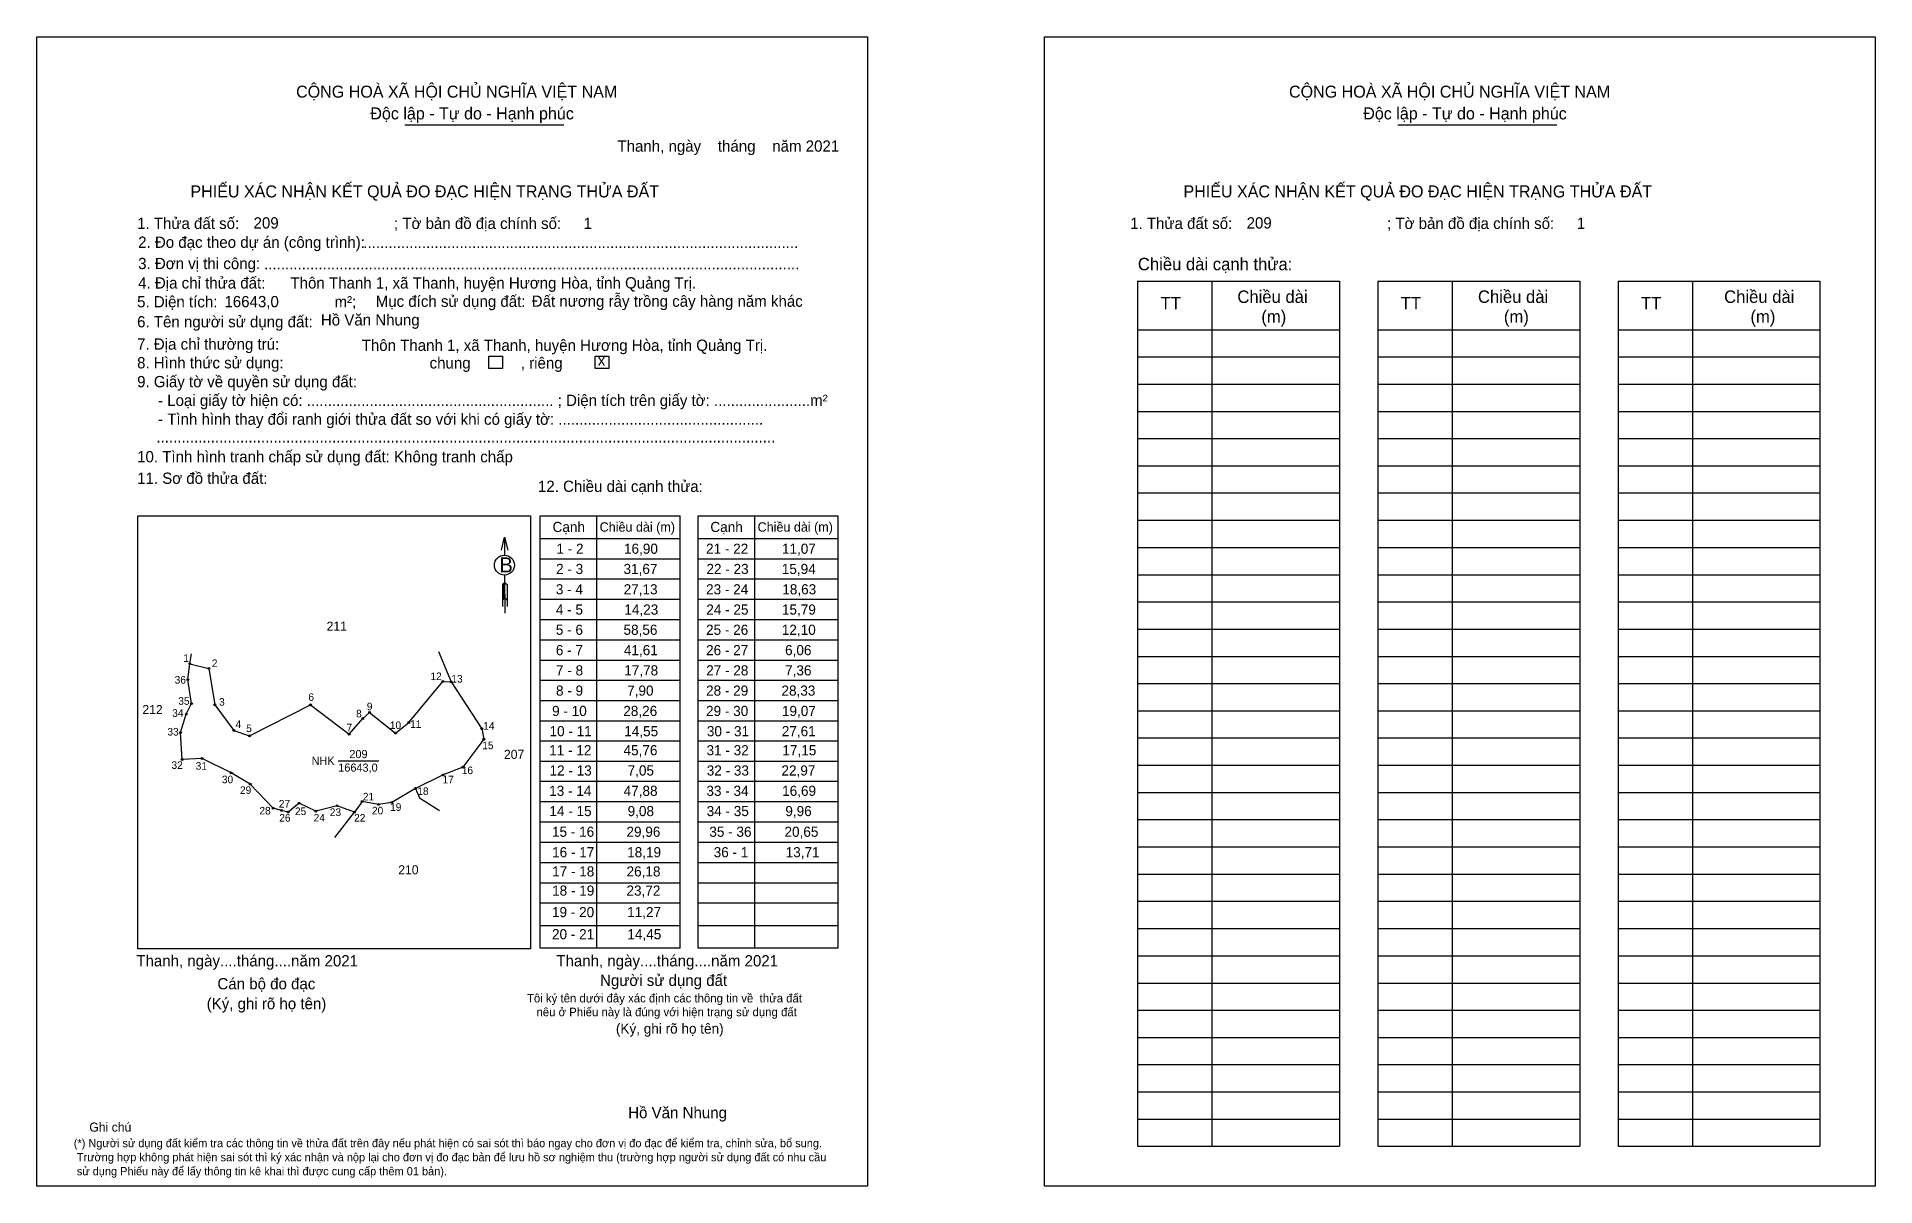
# Model space of a CAD drawing. Extents: x 545088 to 546661, y 1822824 to 1823806.
import ezdxf

# ---------------------------------------------------------------- set-up
doc = ezdxf.new("R2010")
doc.units = 0
for name, color, linetype in [('CanhThua', 7, 'Continuous'), ('kqddKhungInTrang1', 7, 'Continuous'), ('kqddKhungInTrang2', 7, 'Continuous'), ('kqddNoiDung', 7, 'Continuous'), ('kqddTemplate', 7, 'Continuous'), ('MocDinhThua', 7, 'Continuous'), ('NhanDiaChinhThua', 7, 'Continuous'), ('NhanTuCan', 7, 'Continuous'), ('RauThua', 7, 'Continuous'), ('SoHieuDinhThua', 7, 'Continuous')]:
    doc.layers.add(name, color=color, linetype=linetype)

msp = doc.modelspace()

# ---------------------------------------------------------------- linework, layer by layer
at = {"layer": 'CanhThua'}
for p, q in [((545217.6, 1823256.8), (545219.2, 1823270.4)), ((545219.2, 1823270.4), (545235.6, 1823266.4)), ((545235.6, 1823266.4), (545240.7, 1823235.2)), ((545220.7, 1823236.3), (545217.6, 1823256.8)), ((545406.6, 1823220.1), (545435.8, 1823255.3)), ((545435.8, 1823255.3), (545442.9, 1823254.8)), ((545442.9, 1823254.8), (545469.1, 1823214.8)), ((545216.3, 1823227.4), (545220.7, 1823236.3)), ((545240.7, 1823235.2), (545256.9, 1823213.4)), ((545270.3, 1823208.7), (545322.5, 1823235.3)), ((545322.5, 1823235.3), (545355.6, 1823210.1)), ((545367.2, 1823223.6), (545373.1, 1823228.8)), ((545373.1, 1823228.8), (545395.2, 1823211.1)), ((545211.4, 1823211.5), (545216.3, 1823227.4)), ((545256.9, 1823213.4), (545270.3, 1823208.7)), ((545355.6, 1823210.1), (545367.2, 1823223.6)), ((545395.2, 1823211.1), (545406.6, 1823220.1)), ((545469.1, 1823214.8), (545470.8, 1823205.9)), ((545212.7, 1823188.5), (545211.4, 1823211.5)), ((545470.8, 1823205.9), (545452.8, 1823181.9)), ((545229.9, 1823189.4), (545212.7, 1823188.5)), ((545254.6, 1823177.1), (545229.9, 1823189.4)), ((545452.8, 1823181.9), (545435.9, 1823175.3)), ((545271, 1823167.5), (545254.6, 1823177.1)), ((545290.5, 1823146.8), (545271, 1823167.5)), ((545435.9, 1823175.3), (545412.4, 1823163.7)), ((545312.9, 1823151.1), (545303.5, 1823143.6)), ((545327.2, 1823144.3), (545312.9, 1823151.1)), ((545345.2, 1823149), (545327.2, 1823144.3)), ((545360.2, 1823143.6), (545345.2, 1823149)), ((545366.6, 1823152.7), (545360.2, 1823143.6)), ((545380.8, 1823150.1), (545366.6, 1823152.7)), ((545392, 1823151.7), (545380.8, 1823150.1)), ((545412.4, 1823163.7), (545392, 1823151.7)), ((545297.6, 1823145), (545290.5, 1823146.8)), ((545303.5, 1823143.6), (545297.6, 1823145))]:
    msp.add_line(p, q, dxfattribs=at)
at = {"layer": 'kqddKhungInTrang1'}
msp.add_lwpolyline([(545088.4, 1823806.5), (545798.9, 1823806.5), (545798.9, 1822823.7), (545088.4, 1822823.7)], close=True, dxfattribs=at)
at = {"layer": 'kqddKhungInTrang2'}
msp.add_lwpolyline([(545950.5, 1823806.5), (546661.1, 1823806.5), (546661.1, 1822823.7), (545950.5, 1822823.7)], close=True, dxfattribs=at)
at = {"layer": 'kqddTemplate'}
for p, q in [((545403.1, 1823731.2), (545539.2, 1823731.2)), ((546252.6, 1823731.2), (546388.6, 1823731.2)), ((546030, 1823597.6), (546202.8, 1823597.6)), ((546030, 1823597.6), (546030, 1822857.8)), ((546093.6, 1823597.6), (546093.6, 1822857.8)), ((546202.8, 1823597.6), (546202.8, 1822857.8)), ((546235.5, 1823597.6), (546235.5, 1822857.8)), ((546235.5, 1823597.6), (546408.3, 1823597.6)), ((546299.1, 1823597.6), (546299.1, 1822857.8)), ((546408.3, 1823597.6), (546408.3, 1822857.8)), ((546441.1, 1823597.6), (546441.1, 1822857.8)), ((546441.1, 1823597.6), (546613.8, 1823597.6)), ((546504.6, 1823597.6), (546504.6, 1822857.8)), ((546613.8, 1823597.6), (546613.8, 1822857.8)), ((546030, 1823556), (546202.8, 1823556)), ((546235.5, 1823556), (546408.3, 1823556)), ((546441.1, 1823556), (546613.8, 1823556)), ((546030, 1823532.7), (546202.8, 1823532.7)), ((546235.5, 1823532.7), (546408.3, 1823532.7)), ((546441.1, 1823532.7), (546613.8, 1823532.7)), ((546030, 1823509.5), (546202.8, 1823509.5)), ((546235.5, 1823509.5), (546408.3, 1823509.5)), ((546441.1, 1823509.5), (546613.8, 1823509.5)), ((546030, 1823486.2), (546202.8, 1823486.2)), ((546235.5, 1823486.2), (546408.3, 1823486.2)), ((546441.1, 1823486.2), (546613.8, 1823486.2)), ((546030, 1823462.9), (546202.8, 1823462.9)), ((546235.5, 1823462.9), (546408.3, 1823462.9)), ((546441.1, 1823462.9), (546613.8, 1823462.9)), ((546030, 1823439.6), (546202.8, 1823439.6)), ((546235.5, 1823439.6), (546408.3, 1823439.6)), ((546441.1, 1823439.6), (546613.8, 1823439.6)), ((546030, 1823416.4), (546202.8, 1823416.4)), ((546235.5, 1823416.4), (546408.3, 1823416.4)), ((546441.1, 1823416.4), (546613.8, 1823416.4)), ((545519.1, 1823396.9), (545638.8, 1823396.9)), ((545519.1, 1823027.1), (545519.1, 1823396.9)), ((545567.2, 1823396.9), (545567.2, 1823027.1)), ((545638.8, 1823027.1), (545638.8, 1823396.9)), ((545654.1, 1823396.9), (545773.8, 1823396.9)), ((545654.1, 1823027.1), (545654.1, 1823396.9)), ((545702.3, 1823396.9), (545702.3, 1823027.1)), ((545773.8, 1823027.1), (545773.8, 1823396.9)), ((546030, 1823393.1), (546202.8, 1823393.1)), ((546235.5, 1823393.1), (546408.3, 1823393.1)), ((546441.1, 1823393.1), (546613.8, 1823393.1)), ((545488.6, 1823378.7), (545488.6, 1823363.2)), ((545519.1, 1823377.5), (545638.8, 1823377.5)), ((545654.1, 1823377.5), (545773.8, 1823377.5)), ((546030, 1823369.8), (546202.8, 1823369.8)), ((546235.5, 1823369.8), (546408.3, 1823369.8)), ((546441.1, 1823369.8), (546613.8, 1823369.8)), ((545519.1, 1823360.2), (545638.8, 1823360.2)), ((545654.1, 1823360.2), (545773.8, 1823360.2)), ((545488.6, 1823339.9), (545486.7, 1823338)), ((545488.6, 1823339), (545486.7, 1823337.1)), ((545488.6, 1823338.1), (545486.7, 1823336.2)), ((545486.7, 1823338), (545486.7, 1823319.2)), ((545488.6, 1823346.1), (545488.7, 1823313.5)), ((545488.6, 1823339.9), (545490.7, 1823338)), ((545490.7, 1823338), (545490.7, 1823319.2)), ((545519.1, 1823342.9), (545638.8, 1823342.9)), ((545654.1, 1823342.9), (545773.8, 1823342.9)), ((546030, 1823346.5), (546202.8, 1823346.5)), ((546235.5, 1823346.5), (546408.3, 1823346.5)), ((546441.1, 1823346.5), (546613.8, 1823346.5)), ((545488.6, 1823337.2), (545486.7, 1823335.3)), ((545488.7, 1823336.3), (545486.7, 1823334.4)), ((545488.7, 1823335.4), (545486.7, 1823333.5)), ((545488.7, 1823334.6), (545486.7, 1823332.7)), ((545488.7, 1823333.7), (545486.7, 1823331.8)), ((545488.7, 1823332.8), (545486.7, 1823330.9)), ((545488.7, 1823331.9), (545486.7, 1823330)), ((545488.7, 1823331), (545486.7, 1823329.1)), ((545488.7, 1823330.1), (545486.7, 1823328.2)), ((545488.7, 1823329.2), (545486.7, 1823327.3)), ((545488.7, 1823328.4), (545486.7, 1823326.4)), ((545488.7, 1823327.5), (545486.7, 1823325.6)), ((545488.7, 1823326.6), (545486.7, 1823324.7)), ((545488.7, 1823326.6), (545490.7, 1823324.7)), ((545519.1, 1823325.5), (545638.8, 1823325.5)), ((545654.1, 1823325.5), (545773.8, 1823325.5)), ((546030, 1823323.3), (546202.8, 1823323.3)), ((546235.5, 1823323.3), (546408.3, 1823323.3)), ((546441.1, 1823323.3), (546613.8, 1823323.3)), ((545519.1, 1823308.2), (545638.8, 1823308.2)), ((545654.1, 1823308.2), (545773.8, 1823308.2)), ((545519.1, 1823290.9), (545638.8, 1823290.9)), ((545654.1, 1823290.9), (545773.8, 1823290.9)), ((546030, 1823300), (546202.8, 1823300)), ((546235.5, 1823300), (546408.3, 1823300)), ((546441.1, 1823300), (546613.8, 1823300)), ((546030, 1823276.7), (546202.8, 1823276.7)), ((546235.5, 1823276.7), (546408.3, 1823276.7)), ((546441.1, 1823276.7), (546613.8, 1823276.7)), ((545519.1, 1823273.5), (545638.8, 1823273.5)), ((545654.1, 1823273.5), (545773.8, 1823273.5)), ((545519.1, 1823256.2), (545638.8, 1823256.2)), ((545654.1, 1823256.2), (545773.8, 1823256.2)), ((546030, 1823253.4), (546202.8, 1823253.4)), ((546235.5, 1823253.4), (546408.3, 1823253.4)), ((546441.1, 1823253.4), (546613.8, 1823253.4)), ((545519.1, 1823238.9), (545638.8, 1823238.9)), ((545654.1, 1823238.9), (545773.8, 1823238.9)), ((546030, 1823230.2), (546202.8, 1823230.2)), ((546235.5, 1823230.2), (546408.3, 1823230.2)), ((546441.1, 1823230.2), (546613.8, 1823230.2)), ((545519.1, 1823221.6), (545638.8, 1823221.6)), ((545654.1, 1823221.6), (545773.8, 1823221.6)), ((545638.8, 1823204.2), (545519.1, 1823204.2)), ((545773.8, 1823204.2), (545654.1, 1823204.2)), ((546030, 1823206.9), (546202.8, 1823206.9)), ((546235.5, 1823206.9), (546408.3, 1823206.9)), ((546441.1, 1823206.9), (546613.8, 1823206.9)), ((545638.8, 1823186.9), (545519.1, 1823186.9)), ((545773.8, 1823186.9), (545654.1, 1823186.9)), ((546030, 1823183.6), (546202.8, 1823183.6)), ((546235.5, 1823183.6), (546408.3, 1823183.6)), ((546441.1, 1823183.6), (546613.8, 1823183.6)), ((545638.8, 1823169.6), (545519.1, 1823169.6)), ((545773.8, 1823169.6), (545654.1, 1823169.6)), ((545638.8, 1823152.2), (545519.1, 1823152.2)), ((545773.8, 1823152.2), (545654.1, 1823152.2)), ((546030, 1823160.3), (546202.8, 1823160.3)), ((546235.5, 1823160.3), (546408.3, 1823160.3)), ((546441.1, 1823160.3), (546613.8, 1823160.3)), ((545638.8, 1823134.9), (545519.1, 1823134.9)), ((545773.8, 1823134.9), (545654.1, 1823134.9)), ((546030, 1823137.1), (546202.8, 1823137.1)), ((546235.5, 1823137.1), (546408.3, 1823137.1)), ((546441.1, 1823137.1), (546613.8, 1823137.1)), ((545638.8, 1823117.6), (545519.1, 1823117.6)), ((545773.8, 1823117.6), (545654.1, 1823117.6)), ((546030, 1823113.8), (546202.8, 1823113.8)), ((546235.5, 1823113.8), (546408.3, 1823113.8)), ((546441.1, 1823113.8), (546613.8, 1823113.8)), ((545638.8, 1823100.2), (545519.1, 1823100.2)), ((545773.8, 1823100.2), (545654.1, 1823100.2)), ((546030, 1823090.5), (546202.8, 1823090.5)), ((546235.5, 1823090.5), (546408.3, 1823090.5)), ((546441.1, 1823090.5), (546613.8, 1823090.5)), ((545638.8, 1823082.9), (545519.1, 1823082.9)), ((545773.8, 1823082.9), (545654.1, 1823082.9)), ((545638.8, 1823065.6), (545519.1, 1823065.6)), ((545773.8, 1823065.6), (545654.1, 1823065.6)), ((546030, 1823067.3), (546202.8, 1823067.3)), ((546235.5, 1823067.3), (546408.3, 1823067.3)), ((546441.1, 1823067.3), (546613.8, 1823067.3)), ((545638.8, 1823046.3), (545519.1, 1823046.3)), ((545773.8, 1823046.3), (545654.1, 1823046.3)), ((546030, 1823044), (546202.8, 1823044)), ((546235.5, 1823044), (546408.3, 1823044)), ((546441.1, 1823044), (546613.8, 1823044)), ((545638.8, 1823027.1), (545519.1, 1823027.1)), ((545773.8, 1823027.1), (545654.1, 1823027.1)), ((546030, 1823020.7), (546202.8, 1823020.7)), ((546235.5, 1823020.7), (546408.3, 1823020.7)), ((546441.1, 1823020.7), (546613.8, 1823020.7)), ((546030, 1822997.4), (546202.8, 1822997.4)), ((546235.5, 1822997.4), (546408.3, 1822997.4)), ((546441.1, 1822997.4), (546613.8, 1822997.4)), ((546030, 1822974.2), (546202.8, 1822974.2)), ((546235.5, 1822974.2), (546408.3, 1822974.2)), ((546441.1, 1822974.2), (546613.8, 1822974.2)), ((546030, 1822950.9), (546202.8, 1822950.9)), ((546235.5, 1822950.9), (546408.3, 1822950.9)), ((546441.1, 1822950.9), (546613.8, 1822950.9)), ((546030, 1822927.6), (546202.8, 1822927.6)), ((546235.5, 1822927.6), (546408.3, 1822927.6)), ((546441.1, 1822927.6), (546613.8, 1822927.6)), ((546030, 1822904.3), (546202.8, 1822904.3)), ((546235.5, 1822904.3), (546408.3, 1822904.3)), ((546441.1, 1822904.3), (546613.8, 1822904.3)), ((546030, 1822881.1), (546202.8, 1822881.1)), ((546235.5, 1822881.1), (546408.3, 1822881.1)), ((546441.1, 1822881.1), (546613.8, 1822881.1)), ((546030, 1822857.8), (546202.8, 1822857.8)), ((546235.5, 1822857.8), (546408.3, 1822857.8)), ((546441.1, 1822857.8), (546613.8, 1822857.8))]:
    msp.add_line(p, q, dxfattribs=at)
for points in [[(545475.1, 1823533.5), (545486.7, 1823533.5), (545486.7, 1823522.7), (545475.1, 1823522.7)], [(545566, 1823533.5), (545577.6, 1823533.5), (545577.6, 1823522.7), (545566, 1823522.7)], [(545174.8, 1823396.9), (545510.6, 1823396.9), (545510.6, 1823026.7), (545174.8, 1823026.7)]]:
    msp.add_lwpolyline(points, close=True, dxfattribs=at)
msp.add_lwpolyline([(545485.8, 1823367.5), (545488.6, 1823378.7), (545491.4, 1823367.5)], dxfattribs=at)
msp.add_circle((545488.4, 1823354.7), 8.53, dxfattribs=at)
at = {"layer": 'MocDinhThua'}
for centre in [(545219.2, 1823270.4), (545235.6, 1823266.4), (545217.6, 1823256.8), (545435.8, 1823255.3), (545442.9, 1823254.8), (545216.3, 1823227.4), (545220.7, 1823236.3), (545240.7, 1823235.2), (545322.5, 1823235.3), (545373.1, 1823228.8), (545211.4, 1823211.5), (545256.9, 1823213.4), (545367.2, 1823223.6), (545395.2, 1823211.1), (545406.6, 1823220.1), (545469.1, 1823214.8), (545270.3, 1823208.7), (545355.6, 1823210.1), (545470.8, 1823205.9), (545212.7, 1823188.5), (545229.9, 1823189.4), (545452.8, 1823181.9), (545254.6, 1823177.1), (545271, 1823167.5), (545435.9, 1823175.3), (545312.9, 1823151.1), (545345.2, 1823149), (545366.6, 1823152.7), (545380.8, 1823150.1), (545392, 1823151.7), (545412.4, 1823163.7), (545290.5, 1823146.8), (545297.6, 1823145), (545303.5, 1823143.6), (545327.2, 1823144.3), (545360.2, 1823143.6)]:
    msp.add_circle(centre, 0.778, dxfattribs=at)
at = {"layer": 'NhanDiaChinhThua'}
msp.add_line((545346.3, 1823187.4), (545381, 1823187.4), dxfattribs=at)
at = {"layer": 'RauThua'}
for p, q in [((545219.2, 1823270.4), (545220.8, 1823279)), ((545432.1, 1823280.9), (545442.9, 1823254.8)), ((545412.4, 1823163.7), (545415.8, 1823155.6)), ((545415.8, 1823155.6), (545433, 1823144.9)), ((545343.3, 1823121.7), (545360.2, 1823143.6))]:
    msp.add_line(p, q, dxfattribs=at)

# ---------------------------------------------------------------- texts
at = {"layer": 'kqddNoiDung'}
for s, height, p in [('Thanh, ngày    tháng    năm 2021  ', 9.629, (545585.1, 1823708.2)), ('209', 9.63, (545273.8, 1823642.5)), ('209', 9.63, (546123.3, 1823642.5)), ('1', 9.63, (545556.2, 1823642.2)), ('1', 9.63, (546405.7, 1823642.2)), ('........................................................................................................', 9.6287, (545367.7, 1823625.9)), ('................................................................................................................................', 9.6287, (545282.8, 1823607.6)), ('16643,0', 9.63, (545248.9, 1823575.2)), ('Đất nương rẫy trồng cây hàng năm khác', 9.629, (545511.8, 1823575.6)), ('Hồ Văn Nhung', 9.629, (545331.4, 1823559.6)), ('Thôn Thanh 1, xã Thanh, huyện Hương Hòa, tỉnh Quảng Trị.', 9.629, (545366.3, 1823537.9)), ('x', 9.63, (545568.2, 1823525.2)), ('1 - 2', 8.67, (545532.9, 1823364.4)), ('16,90', 8.67, (545590.7, 1823364.4)), ('21 - 22', 8.67, (545660.9, 1823364.4)), ('11,07', 8.67, (545725.8, 1823364.4)), ('2 - 3', 8.67, (545532.6, 1823347.1)), ('31,67', 8.67, (545590.3, 1823347.1)), ('22 - 23', 8.67, (545661.2, 1823347.1)), ('15,94', 8.67, (545725.7, 1823347.1)), ('3 - 4', 8.67, (545532.4, 1823329.7)), ('27,13', 8.67, (545590.4, 1823329.7)), ('23 - 24', 8.67, (545660.9, 1823329.7)), ('18,63', 8.67, (545726.1, 1823329.7)), ('4 - 5', 8.67, (545532.4, 1823312.4)), ('14,23', 8.67, (545591, 1823312.4)), ('24 - 25', 8.67, (545661.1, 1823312.4)), ('15,79', 8.67, (545725.8, 1823312.4)), ('5 - 6', 8.67, (545532.4, 1823295.1)), ('58,56', 8.67, (545590.3, 1823295.1)), ('25 - 26', 8.67, (545660.9, 1823295.1)), ('12,10', 8.67, (545725.7, 1823295.1)), ('6 - 7', 8.67, (545532.4, 1823277.7)), ('41,61', 8.67, (545590.6, 1823277.7)), ('26 - 27', 8.67, (545660.9, 1823277.7)), ('6,06', 8.67, (545728.5, 1823277.7)), ('7 - 8', 8.67, (545532.5, 1823260.4)), ('17,78', 8.67, (545590.9, 1823260.4)), ('27 - 28', 8.67, (545661, 1823260.4)), ('7,36', 8.67, (545728.5, 1823260.4)), ('8 - 9', 8.67, (545532.5, 1823243.1)), ('7,90', 8.67, (545593.4, 1823243.1)), ('28 - 29', 8.67, (545660.9, 1823243.1)), ('28,33', 8.67, (545725.4, 1823243.1)), ('9 - 10', 8.67, (545529.2, 1823225.7)), ('28,26', 8.67, (545590.1, 1823225.7)), ('29 - 30', 8.67, (545660.9, 1823225.7)), ('19,07', 8.67, (545725.8, 1823225.7)), ('10 - 11', 8.67, (545527, 1823208.4)), ('14,55', 8.67, (545590.9, 1823208.4)), ('30 - 31', 8.67, (545661.6, 1823208.4)), ('27,61', 8.67, (545725.7, 1823208.4)), ('11 - 12', 8.67, (545526.7, 1823192.1)), ('45,76', 8.67, (545590.3, 1823192.1)), ('31 - 32', 8.67, (545661.3, 1823192.1)), ('17,15', 8.67, (545726.2, 1823192.1)), ('12 - 13', 8.67, (545527, 1823174.8)), ('7,05', 8.67, (545593.8, 1823174.8)), ('32 - 33', 8.67, (545661.5, 1823174.8)), ('22,97', 8.67, (545725.4, 1823174.8)), ('13 - 14', 8.67, (545526.7, 1823157.4)), ('47,88', 8.67, (545590.4, 1823157.4)), ('33 - 34', 8.67, (545661.2, 1823157.4)), ('16,69', 8.67, (545726, 1823157.4)), ('14 - 15', 8.67, (545526.9, 1823140.1)), ('9,08', 8.67, (545593.8, 1823140.1)), ('34 - 35', 8.67, (545661.4, 1823140.1)), ('9,96', 8.67, (545728.7, 1823140.1)), ('15 - 16', 8.67, (545529.1, 1823122.4)), ('29,96', 8.67, (545592.8, 1823122.4)), ('35 - 36', 8.67, (545663.7, 1823122.4)), ('20,65', 8.67, (545728, 1823122.4)), ('16 - 17', 8.67, (545529.2, 1823104.9)), ('18,19', 8.67, (545593.4, 1823104.9)), ('36 - 1', 8.67, (545667.4, 1823104.9)), ('13,71', 8.67, (545729, 1823104.9)), ('17 - 18', 8.67, (545529.2, 1823088.5)), ('26,18', 8.67, (545592.9, 1823088.5)), ('18 - 19', 8.67, (545529.2, 1823072.1)), ('23,72', 8.67, (545592.8, 1823072.1)), ('19 - 20', 8.67, (545529.1, 1823053.7)), ('11,27', 8.67, (545593.4, 1823053.7)), ('20 - 21', 8.67, (545529.1, 1823034.8)), ('14,45', 8.67, (545593.6, 1823034.8)), ('Thanh, ngày....tháng....năm 2021', 9.629, (545173.5, 1823011.6)), ('Thanh, ngày....tháng....năm 2021', 9.629, (545532.8, 1823011.6)), ('Hồ Văn Nhung', 9.629, (545594.3, 1822881.8))]:
    msp.add_text(s, height=height, dxfattribs=at).set_placement(p)
at = {"layer": 'kqddTemplate'}
for s, height, p in [('CỘNG HOÀ XÃ HỘI CHỦ NGHĨA VIỆT NAM', 10.271, (545310.2, 1823754.4)), ('CỘNG HOÀ XÃ HỘI CHỦ NGHĨA VIỆT NAM', 10.271, (546159.6, 1823754.4)), ('Độc lập - Tự do - Hạnh phúc', 10.271, (545373.7, 1823735.8)), ('Độc lập - Tự do - Hạnh phúc', 10.271, (546223.1, 1823735.8)), ('PHIẾU XÁC NHẬN KẾT QUẢ ĐO ĐẠC HIỆN TRẠNG THỬA ĐẤT', 10.271, (545219.8, 1823669.1)), ('PHIẾU XÁC NHẬN KẾT QUẢ ĐO ĐẠC HIỆN TRẠNG THỬA ĐẤT', 10.271, (546069.3, 1823669.1)), ('1. Thửa đất số:                                     ; Tờ bản đồ địa chính số:', 9.629, (545174.2, 1823642.1)), ('1. Thửa đất số:                                     ; Tờ bản đồ địa chính số:', 9.629, (546023.7, 1823642.1)), ('2. Đo đạc theo dự án (công trình): ', 9.629, (545175.1, 1823626)), ('3. Đơn vị thi công: ', 9.629, (545175.1, 1823607.8)), ('Chiều dài cạnh thửa:', 10.64, (546030.3, 1823606.8)), ('4. Địa chỉ thửa đất:      Thôn Thanh 1, xã Thanh, huyện Hương Hòa, tỉnh Quảng Trị.', 9.629, (545175.1, 1823591.2)), ('Chiều dài', 10.64, (546115.4, 1823578.9)), ('Chiều dài', 10.64, (546321.2, 1823578.9)), ('Chiều dài', 10.64, (546531.8, 1823578.9)), ('5. Diện tích:                            m²; ', 9.629, (545174.2, 1823575.1)), ('Mục đích sử dụng đất:', 9.629, (545378.3, 1823575.5)), ('TT', 10.64, (546049.7, 1823573.4)), ('TT', 10.64, (546255.2, 1823573.4)), ('TT', 10.64, (546460.7, 1823573.4)), ('6. Tên người sử dụng đất:', 9.629, (545174.2, 1823558)), ('(m)', 10.64, (546135.9, 1823561.9)), ('(m)', 10.64, (546343.4, 1823561.9)), ('(m)', 10.64, (546554.3, 1823561.9)), ('7. Địa chỉ thường trú:', 9.629, (545174.2, 1823538.9)), ('8. Hình thức sử dụng:', 9.629, (545174.2, 1823522.9)), ('chung            , riêng', 9.629, (545424.4, 1823522.8)), ('9. Giấy tờ về quyền sử dụng đất:', 9.629, (545174.2, 1823506.8)), ('     - Loại giấy tờ hiện có: ........................................................... ; Diện tích trên giấy tờ: .......................m²', 9.6287, (545174.2, 1823490.8)), ('     - Tình hình thay đổi ranh giới thửa đất so với khi có giấy tờ: .................................................', 9.6287, (545174.2, 1823474.7)), ('10. Tình hình tranh chấp sử dụng đất: Không tranh chấp', 9.629, (545174.2, 1823442.6)), ('....................................................................................................................................................', 9.6287, (545190.7, 1823459.5)), ('11. Sơ đồ thửa đất:', 9.629, (545174.2, 1823424.2)), ('12. Chiều dài cạnh thửa:', 9.629, (545517.1, 1823417.3)), ('Cạnh', 8.67, (545529.6, 1823383)), ('Chiều dài (m)', 8.024, (545569.9, 1823383.3)), ('Cạnh', 8.67, (545664.6, 1823383)), ('Chiều dài (m)', 8.024, (545705, 1823383.3)), ('B', 12.8, (545484.2, 1823348.5)), ('Cán bộ đo đạc', 9.629, (545242.9, 1822992)), ('Người sử dụng đất', 9.629, (545570.2, 1822994.9)), ('(Ký, ghi rõ họ tên)', 9.629, (545233.7, 1822975)), ('Tôi ký tên dưới đây xác định các thông tin về  thửa đất ', 7.279, (545507.7, 1822980.8)), ('nêu ở Phiếu này là đúng với hiện trạng sử dụng đất', 7.279, (545515.8, 1822969)), ('(Ký, ghi rõ họ tên)', 8.666, (545583.8, 1822954.1)), ('Ghi chú', 7.8, (545133.3, 1822870.3)), ('(*) Người sử dụng đất kiểm tra các thông tin về thửa đất trên đây nếu phát hiện có sai sót thì báo ngay cho đơn vị đo đạc để kiểm tra, chỉnh sửa, bổ sung.', 7.0193, (545120, 1822857)), (' Trường hợp không phát hiện sai sót thì ký xác nhận và nộp lại cho đơn vị đo đạc bản để lưu hồ sơ nghiệm thu (trường hợp người sử dụng đất có nhu cầu', 7.0193, (545120, 1822845)), (' sử dụng Phiếu này để lấy thông tin kê khai thì được cung cấp thêm 01 bản).', 7.019, (545120, 1822833))]:
    msp.add_text(s, height=height, dxfattribs=at).set_placement(p)
at = {"layer": 'NhanDiaChinhThua'}
for s, p in [('209', (545355.8, 1823189.7)), ('NHK', (545323.5, 1823183.9)), ('16643,0', (545346.3, 1823178.1))]:
    msp.add_text(s, height=6.96, dxfattribs=at).set_placement(p)
at = {"layer": 'NhanTuCan'}
for s, p in [('211', (545336.3, 1823298.6)), ('212', (545178.7, 1823227.3)), ('207', (545488, 1823189)), ('210', (545397.6, 1823090.3))]:
    msp.add_text(s, height=7.78, dxfattribs=at).set_placement(p)
at = {"layer": 'SoHieuDinhThua'}
for s, p in [('1', (545213.7, 1823272)), ('36', (545206.3, 1823253.4)), ('2', (545238.1, 1823267.6)), ('12', (545425.1, 1823256.4)), ('13', (545443, 1823254.3)), ('6', (545320.7, 1823238.6)), ('34', (545204.2, 1823225)), ('35', (545209.4, 1823235.3)), ('3', (545244.3, 1823234.5)), ('8', (545361.5, 1823224.5)), ('9', (545370.7, 1823230.6)), ('33', (545200.1, 1823209)), ('4', (545258.4, 1823215.4)), ('5', (545267.5, 1823211.9)), ('7', (545353.4, 1823212.6)), ('10', (545390.4, 1823214.6)), ('11', (545407.7, 1823215.5)), ('14', (545470.3, 1823214)), ('15', (545469.5, 1823197.3)), ('32', (545203.6, 1823180.5)), ('31', (545224.3, 1823179.8)), ('16', (545451.9, 1823176)), ('30', (545246.7, 1823168.2)), ('29', (545262.2, 1823159.1)), ('18', (545413.9, 1823158.2)), ('17', (545435.5, 1823168.1)), ('27', (545295.4, 1823147.4)), ('21', (545367.3, 1823153.5)), ('19', (545390.6, 1823144.6)), ('28', (545278.8, 1823141.5)), ('26', (545295.8, 1823135.4)), ('25', (545309.2, 1823141)), ('24', (545325.2, 1823135.5)), ('23', (545339, 1823140.2)), ('22', (545359.8, 1823135.4)), ('20', (545375.1, 1823141.6))]:
    msp.add_text(s, height=6.49, dxfattribs=at).set_placement(p)

doc.saveas('drawing.dxf')
